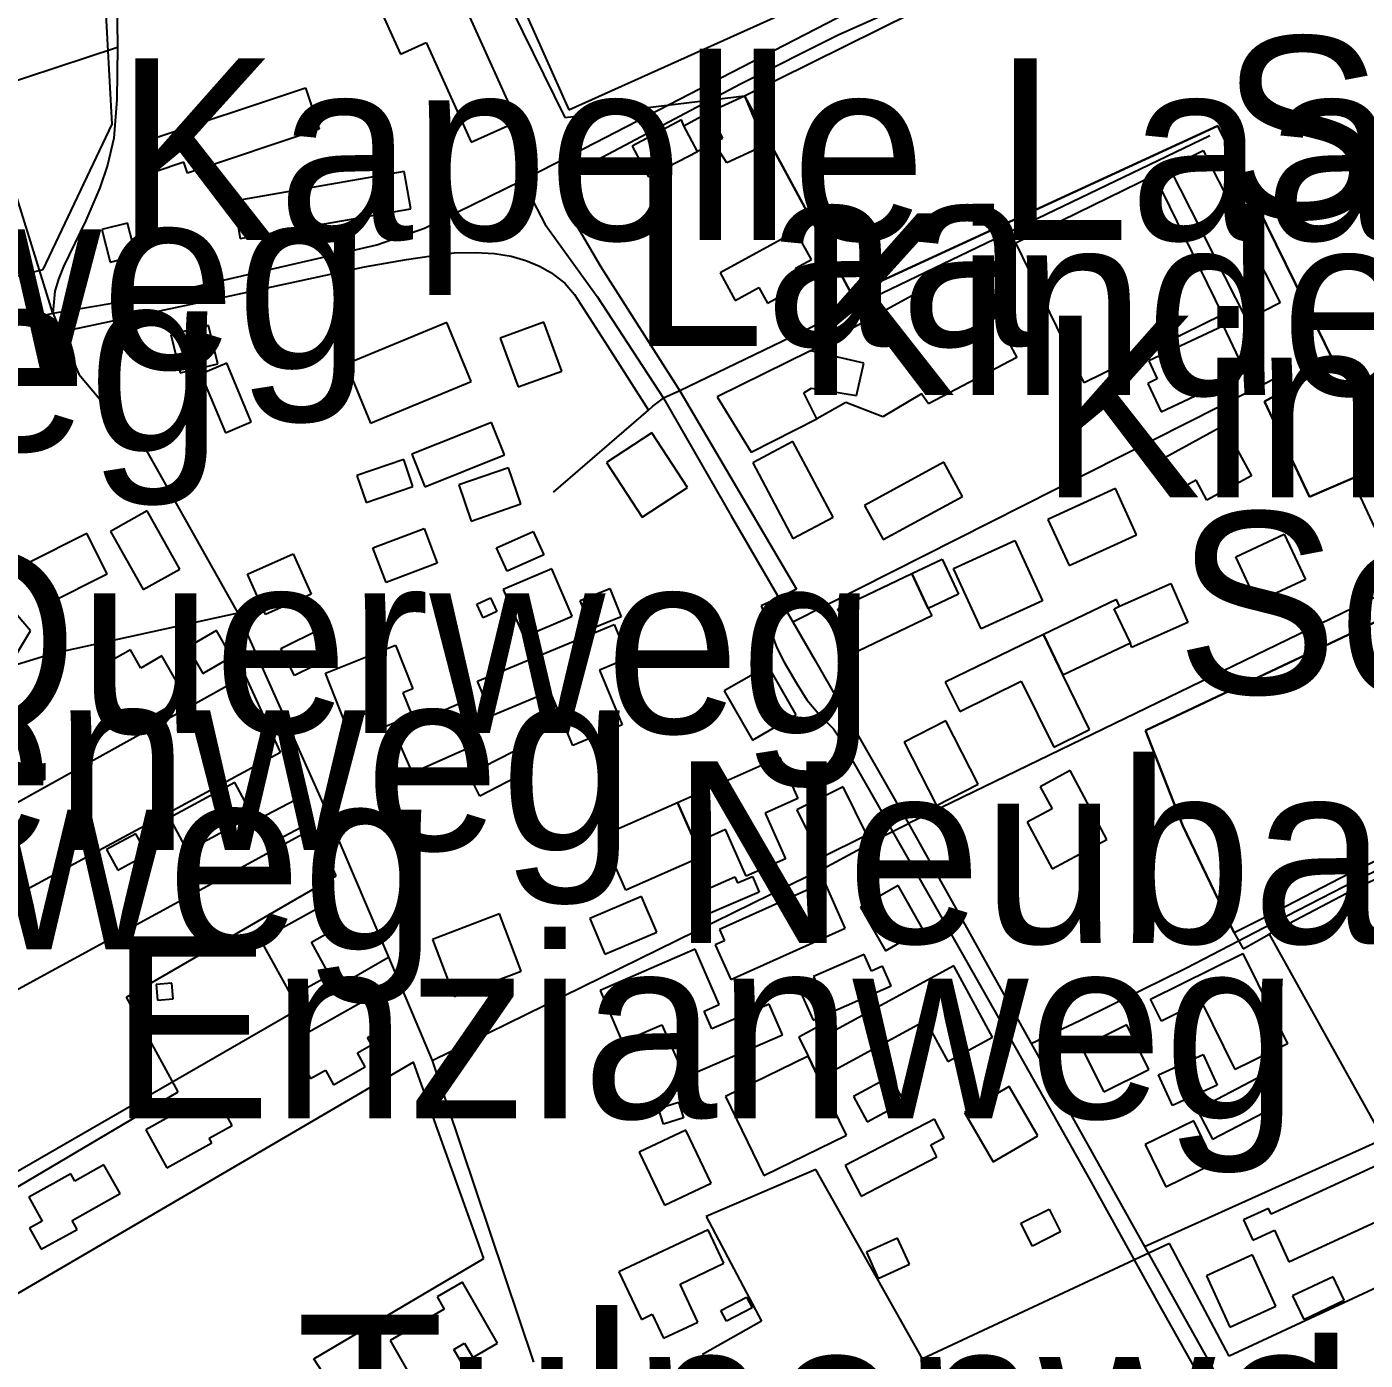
# Model space of a CAD drawing. Extents: x -3657 to 4700, y -7332 to 8131.
# Drawn here: x -1064.4 to -744.7, y -4002.1 to -3683.6 of the extents above; entities that cross this region are included whole.
import ezdxf

# ---------------------------------------------------------------- set-up
doc = ezdxf.new("R2010")
doc.units = 0
for name, color, linetype in [('OSM_BUILDING_CHAPEL', 9, 'CONTINUOUS'), ('OSM_BUILDING_DETACHED', 9, 'CONTINUOUS'), ('OSM_BUILDING_GARAGE', 9, 'CONTINUOUS'), ('OSM_BUILDING_HOUSE', 9, 'CONTINUOUS'), ('OSM_BUILDING_HUT', 9, 'CONTINUOUS'), ('OSM_BUILDING_ROOF', 9, 'CONTINUOUS'), ('OSM_BUILDING_YES', 9, 'CONTINUOUS'), ('OSM_HIGHWAY_FOOTWAY', 8, 'CONTINUOUS'), ('OSM_HIGHWAY_RESIDENTIAL', 8, 'CONTINUOUS'), ('OSM_HIGHWAY_SECONDARY', 8, 'CONTINUOUS'), ('OSM_HIGHWAY_SERVICE', 8, 'CONTINUOUS'), ('OSM_HIGHWAY_TRACK', 8, 'CONTINUOUS'), ('OSM_LABELS', 8, 'CONTINUOUS'), ('OSM_LANDUSE_FARMLAND', 3, 'CONTINUOUS'), ('OSM_LANDUSE_RECREATION_GROUND', 3, 'CONTINUOUS'), ('OSM_LANDUSE_RESIDENTIAL', 3, 'CONTINUOUS'), ('OSM_LEISURE_PITCH', 3, 'CONTINUOUS')]:
    doc.layers.add(name, color=color, linetype=linetype)

msp = doc.modelspace()

# ---------------------------------------------------------------- linework, layer by layer
at = {"layer": 'OSM_BUILDING_CHAPEL'}
for p, q in [((-1040.259465, -3730.50706), (-1046.425632, -3732.074908)), ((-1046.425632, -3732.074908), (-1044.438503, -3739.858553)), ((-1038.272336, -3738.279585), (-1040.259465, -3730.50706)), ((-1044.438503, -3739.858553), (-1038.272336, -3738.279585))]:
    msp.add_line(p, q, dxfattribs=at)
at = {"layer": 'OSM_BUILDING_DETACHED'}
for p, q in [((-843.025547, -3812.980337), (-828.379952, -3806.275283)), ((-828.379952, -3806.275283), (-821.766302, -3820.730623)), ((-836.411897, -3827.435677), (-843.025547, -3812.980337)), ((-821.766302, -3820.730623), (-836.411897, -3827.435677))]:
    msp.add_line(p, q, dxfattribs=at)
at = {"layer": 'OSM_BUILDING_GARAGE'}
for p, q in [((-1019.038142, -3827.835979), (-1025.909664, -3831.77228)), ((-1015.458276, -3834.085134), (-1019.038142, -3827.835979)), ((-1025.909664, -3831.77228), (-1022.322214, -3838.032554)), ((-1022.322214, -3838.032554), (-1015.458276, -3834.085134))]:
    msp.add_line(p, q, dxfattribs=at)
at = {"layer": 'OSM_BUILDING_HOUSE'}
for p, q in [((-901.478991, -3704.042667), (-892.916134, -3700.095247)), ((-892.916134, -3700.095247), (-887.978649, -3711.893029)), ((-907.470715, -3707.26732), (-901.478991, -3704.042667)), ((-901.478991, -3704.042667), (-898.164581, -3710.225105)), ((-898.164581, -3710.225105), (-901.478991, -3704.042667)), ((-907.963705, -3705.866264), (-919.757543, -3712.137658)), ((-907.470715, -3707.26732), (-907.963705, -3705.866264)), ((-904.156306, -3713.438639), (-907.470715, -3707.26732)), ((-904.156306, -3713.438639), (-907.470715, -3707.26732)), ((-898.164581, -3710.225105), (-900.257892, -3711.348174)), ((-900.257892, -3711.348174), (-898.164581, -3710.225105)), ((-919.757543, -3712.137658), (-915.859129, -3719.476523)), ((-915.859129, -3719.476523), (-904.156306, -3713.438639)), ((-900.257892, -3711.348174), (-904.156306, -3713.438639)), ((-897.133094, -3716.162914), (-900.257892, -3711.348174)), ((-887.978649, -3711.893029), (-897.133094, -3716.162914)), ((-1020.941842, -3754.947705), (-1029.959766, -3757.116006)), ((-1018.734763, -3764.132406), (-1020.941842, -3754.947705)), ((-940.842345, -3754.18046), (-951.263395, -3757.972207)), ((-936.602631, -3765.833688), (-940.842345, -3754.18046)), ((-1029.959766, -3757.116006), (-1027.752688, -3766.300707)), ((-951.263395, -3757.972207), (-947.023681, -3769.636555)), ((-1027.752688, -3766.300707), (-1018.734763, -3764.132406)), ((-1016.588361, -3763.976733), (-1022.769697, -3766.556455)), ((-1010.740741, -3777.998413), (-1016.588361, -3763.976733)), ((-1022.769697, -3766.556455), (-1016.922077, -3780.578135)), ((-947.023681, -3769.636555), (-936.602631, -3765.833688)), ((-1016.922077, -3780.578135), (-1010.740741, -3777.998413)), ((-915.047592, -3780.622613), (-925.870618, -3787.672372)), ((-906.545411, -3793.688017), (-915.047592, -3780.622613)), ((-792.596463, -3786.482586), (-778.481781, -3778.787897)), ((-778.481781, -3778.787897), (-771.883299, -3790.885905)), ((-925.870618, -3787.672372), (-917.368437, -3800.737776)), ((-788.599452, -3793.821451), (-792.596463, -3786.482586)), ((-949.329357, -3788.973352), (-961.161117, -3793.043087)), ((-946.371418, -3797.590959), (-949.329357, -3788.973352)), ((-771.883299, -3790.885905), (-782.50913, -3796.69028)), ((-735.462716, -3789.229101), (-746.566367, -3794.49974)), ((-961.161117, -3793.043087), (-958.203177, -3801.660693)), ((-917.368437, -3800.737776), (-906.545411, -3793.688017)), ((-785.1106, -3791.920018), (-788.599452, -3793.821451)), ((-782.50913, -3796.69028), (-785.1106, -3791.920018)), ((-746.566367, -3794.49974), (-741.818494, -3804.518403)), ((-958.203177, -3801.660693), (-946.371418, -3797.590959)), ((-952.135608, -3808.032163), (-943.398309, -3804.129221)), ((-943.398309, -3804.129221), (-940.895436, -3809.733445)), ((-775.622439, -3810.211583), (-764.06372, -3804.79639)), ((-764.06372, -3804.79639), (-758.997299, -3815.626776)), ((-1011.628123, -3814.348035), (-1000.729252, -3809.488816)), ((-1000.729252, -3809.488816), (-996.428863, -3819.129416)), ((-949.632736, -3813.636387), (-952.135608, -3808.032163)), ((-940.895436, -3809.733445), (-949.632736, -3813.636387)), ((-770.556019, -3821.041969), (-775.622439, -3810.211583)), ((-938.991737, -3813.058173), (-950.542871, -3818.039706)), ((-934.114928, -3824.355578), (-938.991737, -3813.058173)), ((-1007.335318, -3823.988635), (-1011.628123, -3814.348035)), ((-758.997299, -3815.626776), (-770.556019, -3821.041969)), ((-996.428863, -3819.129416), (-1007.335318, -3823.988635)), ((-950.542871, -3818.039706), (-945.673647, -3829.34823)), ((-945.673647, -3829.34823), (-934.114928, -3824.355578)), ((-1003.641685, -3832.072506), (-994.054926, -3827.335602)), ((-994.054926, -3827.335602), (-990.854283, -3833.829386)), ((-956.746961, -3839.933987), (-924.073101, -3826.334848)), ((-924.073101, -3826.334848), (-920.720769, -3834.407599)), ((-1000.441043, -3838.55517), (-1003.641685, -3832.072506)), ((-990.854283, -3833.829386), (-1000.441043, -3838.55517)), ((-920.720769, -3834.407599), (-927.60746, -3837.276428)), ((-927.60746, -3837.276428), (-922.161817, -3850.364071)), ((-887.280879, -3836.208957), (-897.785358, -3842.202364)), ((-880.568631, -3847.97338), (-887.280879, -3836.208957)), ((-953.318784, -3848.184651), (-956.746961, -3839.933987)), ((-897.785358, -3842.202364), (-891.065525, -3853.977906)), ((-939.333037, -3842.369156), (-953.318784, -3848.184651)), ((-933.963239, -3855.278887), (-939.333037, -3842.369156)), ((-891.065525, -3853.977906), (-880.568631, -3847.97338)), ((-922.161817, -3850.364071), (-933.963239, -3855.278887)), ((-844.868571, -3849.407795), (-854.789047, -3854.489403)), ((-837.13242, -3864.519185), (-844.868571, -3849.407795)), ((-854.789047, -3854.489403), (-847.052896, -3869.600794)), ((-908.926932, -3868.889146), (-884.565642, -3858.080999)), ((-884.565642, -3858.080999), (-880.196992, -3867.877272)), ((-847.052896, -3869.600794), (-837.13242, -3864.519185)), ((-869.373966, -3865.141877), (-880.439695, -3870.601548)), ((-863.723542, -3876.606074), (-869.373966, -3865.141877)), ((-927.008288, -3876.839583), (-908.926932, -3868.889146)), ((-904.672049, -3878.563105), (-908.926932, -3868.889146)), ((-908.926932, -3868.889146), (-903.223417, -3881.876714)), ((-880.196992, -3867.877272), (-888.04691, -3871.391032)), ((-880.439695, -3870.601548), (-874.789271, -3882.076864)), ((-888.04691, -3871.391032), (-883.170101, -3882.310374)), ((-921.304773, -3889.827151), (-927.008288, -3876.839583)), ((-897.474395, -3875.349571), (-904.672049, -3878.563105)), ((-892.506573, -3886.480184), (-897.474395, -3875.349571)), ((-874.789271, -3882.076864), (-863.723542, -3876.606074)), ((-903.223417, -3881.876714), (-921.304773, -3889.827151)), ((-883.170101, -3882.310374), (-892.506573, -3886.480184)), ((-917.535295, -3891.283804), (-929.905552, -3896.532205)), ((-913.902338, -3899.868053), (-917.535295, -3891.283804)), ((-993.539183, -3893.474344), (-1008.518494, -3901.769486)), ((-990.520567, -3898.945135), (-993.539183, -3893.474344)), ((-951.415084, -3895.486973), (-967.448636, -3901.558216)), ((-946.257651, -3909.13059), (-951.415084, -3895.486973)), ((-929.905552, -3896.532205), (-926.272595, -3905.116453)), ((-996.39094, -3902.192027), (-990.520567, -3898.945135)), ((-1008.518494, -3901.769486), (-1001.146398, -3915.112877)), ((-992.029875, -3910.075747), (-996.39094, -3902.192027)), ((-967.448636, -3901.558216), (-962.291202, -3915.201833)), ((-926.272595, -3905.116453), (-913.902338, -3899.868053)), ((-795.971549, -3915.802286), (-773.908351, -3904.927422)), ((-773.908351, -3904.927422), (-763.28252, -3926.499238)), ((-962.291202, -3915.201833), (-946.257651, -3909.13059)), ((-1001.146398, -3915.112877), (-992.029875, -3910.075747)), ((-982.700987, -3915.657732), (-1001.381516, -3926.154533)), ((-978.79499, -3922.618535), (-982.700987, -3915.657732)), ((-793.377663, -3921.072925), (-795.971549, -3915.802286)), ((-783.76815, -3916.347141), (-793.377663, -3921.072925)), ((-775.74379, -3932.637198), (-783.76815, -3916.347141)), ((-801.621972, -3921.984724), (-812.444999, -3927.377678)), ((-796.343187, -3932.59272), (-801.621972, -3921.984724)), ((-982.989197, -3924.964748), (-978.79499, -3922.618535)), ((-981.988048, -3926.754986), (-982.989197, -3924.964748)), ((-1001.381516, -3926.154533), (-996.572967, -3934.738782)), ((-985.385887, -3928.656419), (-981.988048, -3926.754986)), ((-812.444999, -3927.377678), (-807.166214, -3937.985674)), ((-763.28252, -3926.499238), (-775.74379, -3932.637198)), ((-983.512525, -3932.003386), (-985.385887, -3928.656419)), ((-794.083018, -3933.90482), (-783.419265, -3929.023362)), ((-783.419265, -3929.023362), (-780.082102, -3936.339989)), ((-996.572967, -3934.738782), (-993.038608, -3932.759512)), ((-993.038608, -3932.759512), (-991.081817, -3936.251033)), ((-991.081817, -3936.251033), (-983.512525, -3932.003386)), ((-807.166214, -3937.985674), (-796.343187, -3932.59272)), ((-790.745855, -3941.210326), (-794.083018, -3933.90482)), ((-770.578772, -3934.816618), (-784.845144, -3942.255559)), ((-766.923062, -3941.844137), (-770.578772, -3934.816618)), ((-780.082102, -3936.339989), (-790.745855, -3941.210326)), ((-1024.749241, -3940.832264), (-1035.951491, -3947.04806)), ((-1023.664663, -3942.789294), (-1024.749241, -3940.832264)), ((-1018.598243, -3939.976063), (-1023.664663, -3942.789294)), ((-1015.26108, -3945.991708), (-1018.598243, -3939.976063)), ((-784.845144, -3942.255559), (-781.189433, -3949.283078)), ((-781.189433, -3949.283078), (-766.923062, -3941.844137)), ((-1035.951491, -3947.04806), (-1030.930577, -3956.099327)), ((-1020.759815, -3949.049569), (-1015.26108, -3945.991708)), ((-785.626343, -3944.901998), (-797.245738, -3950.517342)), ((-780.74195, -3955.031856), (-785.626343, -3944.901998)), ((-1030.930577, -3956.099327), (-1020.168227, -3950.11704)), ((-1020.168227, -3950.11704), (-1020.759815, -3949.049569)), ((-797.245738, -3950.517342), (-792.353761, -3960.6472)), ((-1045.932642, -3955.354321), (-1052.902762, -3959.257263)), ((-1042.064567, -3962.270646), (-1045.932642, -3955.354321)), ((-792.353761, -3960.6472), (-780.74195, -3955.031856)), ((-1053.85082, -3957.544861), (-1063.84714, -3963.137966)), ((-1052.902762, -3959.257263), (-1053.85082, -3957.544861)), ((-1063.84714, -3963.137966), (-1060.654081, -3968.864505)), ((-1053.517103, -3968.675473), (-1042.064567, -3962.270646)), ((-1060.654081, -3968.864505), (-1063.672697, -3970.554668)), ((-1052.333927, -3970.799296), (-1053.517103, -3968.675473)), ((-1063.672697, -3970.554668), (-1060.874031, -3975.569559)), ((-1060.874031, -3975.569559), (-1052.333927, -3970.799296)), ((-771.655765, -3976.915017), (-782.622897, -3981.918789)), ((-766.081186, -3989.146459), (-771.655765, -3976.915017)), ((-782.622897, -3981.918789), (-777.048318, -3994.150231)), ((-752.391234, -3982.130059), (-762.031084, -3986.700171)), ((-749.736672, -3987.745403), (-752.391234, -3982.130059)), ((-777.048318, -3994.150231), (-766.081186, -3989.146459)), ((-762.031084, -3986.700171), (-759.368938, -3992.315515)), ((-759.368938, -3992.315515), (-749.736672, -3987.745403))]:
    msp.add_line(p, q, dxfattribs=at)
at = {"layer": 'OSM_BUILDING_HUT'}
for p, q in [((-1029.732232, -3912.010539), (-1033.471372, -3912.366362)), ((-1033.471372, -3912.366362), (-1033.122487, -3916.102512)), ((-1029.383347, -3915.746688), (-1029.732232, -3912.010539)), ((-1033.122487, -3916.102512), (-1029.383347, -3915.746688))]:
    msp.add_line(p, q, dxfattribs=at)
at = {"layer": 'OSM_BUILDING_ROOF'}
for p, q in [((-958.809934, -3862.117375), (-948.199273, -3856.691063)), ((-948.199273, -3856.691063), (-945.537127, -3861.906105)), ((-956.147788, -3867.332417), (-958.809934, -3862.117375)), ((-945.537127, -3861.906105), (-956.147788, -3867.332417)), ((-826.938904, -3969.353762), (-820.219072, -3965.951198)), ((-820.219072, -3965.951198), (-817.465912, -3971.388629)), ((-824.185745, -3974.791194), (-826.938904, -3969.353762)), ((-817.465912, -3971.388629), (-824.185745, -3974.791194)), ((-898.558973, -3990.180572), (-892.438313, -3987.011517)), ((-892.438313, -3987.011517), (-891.133785, -3989.535642)), ((-897.254446, -3992.704697), (-898.558973, -3990.180572)), ((-891.133785, -3989.535642), (-897.254446, -3992.704697))]:
    msp.add_line(p, q, dxfattribs=at)
at = {"layer": 'OSM_BUILDING_YES'}
for p, q in [((-947.243631, -3706.266566), (-964.649969, -3667.637448)), ((-981.798437, -3675.376615), (-975.116526, -3690.210018)), ((-975.116526, -3690.210018), (-968.965528, -3687.430145)), ((-968.965528, -3687.430145), (-958.2411, -3711.22586)), ((-1036.095595, -3710.947872), (-997.816819, -3698.238292)), ((-997.816819, -3698.238292), (-994.540332, -3708.123521)), ((-958.2411, -3711.22586), (-947.243631, -3706.266566)), ((-1033.668568, -3718.264498), (-1036.095595, -3710.947872)), ((-994.540332, -3708.123521), (-1025.977924, -3718.564725)), ((-791.420872, -3717.274864), (-783.411681, -3713.205129)), ((-783.411681, -3713.205129), (-764.981439, -3749.588109)), ((-1026.827384, -3715.996122), (-1033.668568, -3718.264498)), ((-1025.977924, -3718.564725), (-1026.827384, -3715.996122)), ((-772.990631, -3753.646724), (-791.420872, -3717.274864)), ((-974.183637, -3718.23114), (-1014.912195, -3725.24754)), ((-972.651576, -3727.137854), (-974.183637, -3718.23114)), ((-1014.912195, -3725.24754), (-1013.372549, -3734.154253)), ((-1013.372549, -3734.154253), (-972.651576, -3727.137854)), ((-880.65206, -3732.497449), (-898.748585, -3742.404917)), ((-876.966012, -3739.235862), (-880.65206, -3732.497449)), ((-880.765827, -3741.315207), (-876.966012, -3739.235862)), ((-898.748585, -3742.404917), (-895.15355, -3748.976537)), ((-878.793867, -3744.917922), (-880.765827, -3741.315207)), ((-877.208714, -3761.041187), (-839.870411, -3740.614679)), ((-839.870411, -3740.614679), (-827.871793, -3762.597916)), ((-895.15355, -3748.976537), (-889.52588, -3745.896438)), ((-889.52588, -3745.896438), (-887.462906, -3749.665946)), ((-887.462906, -3749.665946), (-878.793867, -3744.917922)), ((-764.981439, -3749.588109), (-772.990631, -3753.646724)), ((-964.043213, -3754.213818), (-988.101124, -3764.165764)), ((-958.225931, -3768.313335), (-964.043213, -3754.213818)), ((-778.519703, -3755.014422), (-796.396278, -3763.431878)), ((-773.316763, -3766.078317), (-778.519703, -3755.014422)), ((-877.208714, -3761.041187), (-899.45394, -3772.005007)), ((-864.421312, -3763.943374), (-877.208714, -3761.041187)), ((-864.421312, -3763.943374), (-877.208714, -3761.041187)), ((-988.101124, -3764.165764), (-982.276258, -3778.254161)), ((-866.226414, -3771.660302), (-864.421312, -3763.943374)), ((-866.226414, -3771.660302), (-864.421312, -3763.943374)), ((-827.871793, -3762.597916), (-849.024856, -3773.695169)), ((-796.396278, -3763.431878), (-794.378812, -3767.712882)), ((-982.276258, -3778.254161), (-958.225931, -3768.313335)), ((-794.378812, -3767.712882), (-796.646566, -3768.780354)), ((-793.453507, -3775.563244), (-773.316763, -3766.078317)), ((-878.74836, -3771.070969), (-876.973596, -3769.970139)), ((-878.74836, -3771.070969), (-876.973596, -3769.970139)), ((-875.6539, -3777.264527), (-878.74836, -3771.070969)), ((-875.6539, -3777.264527), (-878.74836, -3771.070969)), ((-876.973596, -3769.970139), (-866.226414, -3771.660302)), ((-876.973596, -3769.970139), (-866.226414, -3771.660302)), ((-850.655515, -3771.248881), (-859.908558, -3776.75303)), ((-849.024856, -3773.695169), (-850.655515, -3771.248881)), ((-796.646566, -3768.780354), (-793.453507, -3775.563244)), ((-899.45394, -3772.005007), (-891.34615, -3785.226083)), ((-868.759624, -3773.394943), (-875.6539, -3777.264527)), ((-859.908558, -3776.75303), (-868.759624, -3773.394943)), ((-953.364291, -3778.120727), (-972.363367, -3785.715341)), ((-950.269831, -3785.882133), (-953.364291, -3778.120727)), ((-891.34615, -3785.226083), (-875.6539, -3777.264527)), ((-881.372584, -3782.690839), (-890.966927, -3787.794686)), ((-871.770656, -3800.748895), (-881.372584, -3782.690839)), ((-974.327742, -3787.005202), (-985.499654, -3790.819188)), ((-972.143417, -3793.432269), (-974.327742, -3787.005202)), ((-972.363367, -3785.715341), (-969.268906, -3793.465627)), ((-969.268906, -3793.465627), (-950.269831, -3785.882133)), ((-890.966927, -3787.794686), (-881.364999, -3805.852742)), ((-845.323639, -3787.627894), (-864.262039, -3797.924544)), ((-840.879144, -3795.81184), (-845.323639, -3787.627894)), ((-1043.551121, -3791.964496), (-1041.192354, -3790.485603)), ((-1041.192354, -3790.485603), (-1039.258316, -3793.565703)), ((-985.499654, -3790.819188), (-983.315329, -3797.246255)), ((-1041.617083, -3795.044595), (-1043.551121, -3791.964496)), ((-1039.258316, -3793.565703), (-1041.617083, -3795.044595)), ((-983.315329, -3797.246255), (-972.143417, -3793.432269)), ((-804.375132, -3793.921527), (-820.461774, -3801.30487)), ((-799.331465, -3804.929824), (-804.375132, -3793.921527)), ((-859.817544, -3806.108491), (-840.879144, -3795.81184)), ((-1035.617774, -3799.258883), (-1044.332321, -3804.162579)), ((-1027.813364, -3813.13601), (-1035.617774, -3799.258883)), ((-864.262039, -3797.924544), (-859.817544, -3806.108491)), ((-981.699839, -3808.076641), (-969.466102, -3803.428693)), ((-969.466102, -3803.428693), (-966.33372, -3811.690476)), ((-881.364999, -3805.852742), (-871.770656, -3800.748895)), ((-820.461774, -3801.30487), (-815.418108, -3812.313167)), ((-1049.997913, -3804.629598), (-1064.059505, -3811.690476)), ((-1045.159027, -3814.270198), (-1049.997913, -3804.629598)), ((-1044.332321, -3804.162579), (-1036.52791, -3818.039706)), ((-815.418108, -3812.313167), (-799.331465, -3804.929824)), ((-978.559872, -3816.338424), (-981.699839, -3808.076641)), ((-1064.059505, -3811.690476), (-1059.228203, -3821.331076)), ((-1036.52791, -3818.039706), (-1027.813364, -3813.13601)), ((-966.33372, -3811.690476), (-978.559872, -3816.338424)), ((-853.014283, -3814.22572), (-845.763537, -3810.767558)), ((-845.763537, -3810.767558), (-841.804449, -3819.107177)), ((-1059.228203, -3821.331076), (-1045.159027, -3814.270198)), ((-870.617817, -3822.598698), (-853.014283, -3814.22572)), ((-853.014283, -3814.22572), (-849.055194, -3822.55422)), ((-849.055194, -3822.55422), (-853.014283, -3814.22572)), ((-803.35123, -3821.998246), (-791.155416, -3816.594172)), ((-791.155416, -3816.594172), (-787.037053, -3825.856709)), ((-932.203644, -3820.608309), (-925.14251, -3817.750599)), ((-925.14251, -3817.750599), (-922.40452, -3824.53349)), ((-841.804449, -3819.107177), (-849.055194, -3822.55422)), ((-956.860728, -3821.486749), (-953.629747, -3819.963378)), ((-955.328666, -3824.766999), (-956.860728, -3821.486749)), ((-953.629747, -3819.963378), (-952.097686, -3823.243629)), ((-929.465653, -3827.391199), (-932.203644, -3820.608309)), ((-865.809269, -3832.706317), (-870.617817, -3822.598698)), ((-849.055194, -3822.55422), (-848.213319, -3824.333339)), ((-804.102091, -3820.430397), (-821.516015, -3828.725539)), ((-804.625419, -3822.598698), (-803.35123, -3821.998246)), ((-804.625419, -3822.598698), (-803.35123, -3821.998246)), ((-800.757344, -3830.727047), (-804.625419, -3822.598698)), ((-800.757344, -3830.727047), (-804.625419, -3822.598698)), ((-803.35123, -3821.998246), (-804.102091, -3820.430397)), ((-952.097686, -3823.243629), (-955.328666, -3824.766999)), ((-922.40452, -3824.53349), (-929.465653, -3827.391199)), ((-848.213319, -3824.333339), (-865.809269, -3832.706317)), ((-787.037053, -3825.856709), (-800.514641, -3831.861236)), ((-821.516015, -3828.725539), (-844.989922, -3840.123019)), ((-816.904662, -3838.421736), (-821.516015, -3828.725539)), ((-821.516015, -3828.725539), (-816.904662, -3838.421736)), ((-1039.614786, -3832.41721), (-1047.639146, -3836.987322)), ((-1037.142251, -3836.764932), (-1039.614786, -3832.41721)), ((-993.046193, -3838.010315), (-976.276949, -3831.294141)), ((-976.276949, -3831.294141), (-972.113079, -3841.701987)), ((-816.904662, -3838.421736), (-800.757344, -3830.727047)), ((-800.514641, -3831.861236), (-800.757344, -3830.727047)), ((-1032.060662, -3833.862744), (-1037.142251, -3836.764932)), ((-1026.470914, -3843.681256), (-1032.060662, -3833.862744)), ((-1047.639146, -3836.987322), (-1039.569279, -3851.153555)), ((-988.374165, -3849.685782), (-993.046193, -3838.010315)), ((-810.518546, -3851.409304), (-816.904662, -3838.421736)), ((-972.113079, -3841.701987), (-974.532523, -3842.669382)), ((-844.989922, -3840.123019), (-841.538993, -3847.128299)), ((-841.538993, -3847.128299), (-826.847891, -3839.87839)), ((-826.847891, -3839.87839), (-819.073818, -3855.64583)), ((-1039.569279, -3851.153555), (-1026.470914, -3843.681256)), ((-959.538042, -3844.648652), (-976.633418, -3852.020876)), ((-974.532523, -3842.669382), (-972.325444, -3848.173531)), ((-957.194444, -3850.008248), (-959.538042, -3844.648652)), ((-980.327051, -3846.461129), (-988.374165, -3849.685782)), ((-978.635716, -3850.697656), (-980.327051, -3846.461129)), ((-972.325444, -3848.173531), (-978.635716, -3850.697656)), ((-960.21306, -3851.020121), (-957.194444, -3850.008248)), ((-957.861876, -3855.378963), (-960.21306, -3851.020121)), ((-819.073818, -3855.64583), (-810.518546, -3851.409304)), ((-976.633418, -3852.020876), (-972.272353, -3861.750432)), ((-972.272353, -3861.750432), (-957.861876, -3855.378963)), ((-815.190574, -3861.261174), (-822.342721, -3865.097399)), ((-806.385014, -3877.673545), (-815.190574, -3861.261174)), ((-1014.684661, -3864.118884), (-1030.278314, -3872.569698)), ((-1010.429778, -3871.991485), (-1014.684661, -3864.118884)), ((-822.342721, -3865.097399), (-819.498548, -3870.401397)), ((-1000.274184, -3868.299813), (-1008.746028, -3872.780969)), ((-997.293491, -3873.937396), (-1000.274184, -3868.299813)), ((-819.498548, -3870.401397), (-825.406843, -3873.570453)), ((-1030.278314, -3872.569698), (-1026.023431, -3880.431179)), ((-1026.023431, -3880.431179), (-1010.429778, -3871.991485)), ((-1008.746028, -3872.780969), (-1005.772919, -3878.418551)), ((-1005.772919, -3878.418551), (-997.293491, -3873.937396)), ((-825.406843, -3873.570453), (-819.445457, -3884.678826)), ((-1038.287505, -3876.316967), (-1045.287963, -3880.119834)), ((-1035.625359, -3881.231783), (-1038.287505, -3876.316967)), ((-1045.287963, -3880.119834), (-1042.625817, -3885.02353)), ((-819.445457, -3884.678826), (-806.385014, -3877.673545)), ((-1042.625817, -3885.02353), (-1035.625359, -3881.231783)), ((-903.405444, -3890.171855), (-895.244563, -3886.635856)), ((-895.244563, -3886.635856), (-894.630222, -3888.048032)), ((-894.630222, -3888.048032), (-891.065525, -3886.502422)), ((-891.065525, -3886.502422), (-889.442451, -3890.249692)), ((-873.780538, -3887.925718), (-898.953365, -3899.189764)), ((-868.873391, -3898.911776), (-873.780538, -3887.925718)), ((-856.268016, -3888.715202), (-865.248019, -3893.841288)), ((-850.314214, -3899.156405), (-856.268016, -3888.715202)), ((-901.168028, -3895.3313), (-903.405444, -3890.171855)), ((-889.442451, -3890.249692), (-901.168028, -3895.3313)), ((-865.248019, -3893.841288), (-859.294217, -3904.282491)), ((-898.953365, -3899.189764), (-897.732267, -3901.914039)), ((-896.222959, -3911.143218), (-868.873391, -3898.911776)), ((-859.294217, -3904.282491), (-850.314214, -3899.156405)), ((-897.732267, -3901.914039), (-899.909007, -3902.892555)), ((-899.909007, -3902.892555), (-896.222959, -3911.143218)), ((-904.702387, -3903.904429), (-927.448186, -3913.789657)), ((-898.96095, -3917.125505), (-904.702387, -3903.904429)), ((-864.38339, -3905.138692), (-876.442684, -3910.45381)), ((-862.616211, -3909.152829), (-864.38339, -3905.138692)), ((-842.949702, -3907.907446), (-872.074034, -3923.719364)), ((-859.961649, -3907.985282), (-862.616211, -3909.152829)), ((-857.90626, -3912.655469), (-859.961649, -3907.985282)), ((-833.742166, -3924.875792), (-842.949702, -3907.907446)), ((-875.820758, -3911.877105), (-879.772262, -3913.622865)), ((-876.442684, -3910.45381), (-875.820758, -3911.877105)), ((-927.448186, -3913.789657), (-922.131479, -3926.043338)), ((-879.772262, -3913.622865), (-876.579204, -3920.883894)), ((-876.579204, -3920.883894), (-857.90626, -3912.655469)), ((-902.571153, -3918.693354), (-898.96095, -3917.125505)), ((-900.743298, -3922.918761), (-902.571153, -3918.693354)), ((-887.083683, -3916.992071), (-900.743298, -3922.918761)), ((-883.88304, -3924.364295), (-887.083683, -3916.992071)), ((-922.131479, -3926.043338), (-912.658487, -3921.929126)), ((-912.658487, -3921.929126), (-907.197675, -3934.494153)), ((-873.386146, -3921.295315), (-879.977043, -3924.875792)), ((-875.16091, -3934.738782), (-849.707457, -3920.917252)), ((-872.074034, -3923.719364), (-873.386146, -3921.295315)), ((-849.707457, -3920.917252), (-844.421088, -3930.680167)), ((-907.197675, -3934.494153), (-883.88304, -3924.364295)), ((-879.977043, -3924.875792), (-877.732042, -3929.457023)), ((-844.421088, -3930.680167), (-833.742166, -3924.875792)), ((-877.732042, -3929.457023), (-897.497148, -3939.097623)), ((-877.732042, -3929.457023), (-875.16091, -3934.738782)), ((-875.16091, -3934.738782), (-877.732042, -3929.457023)), ((-868.547259, -3948.304563), (-875.16091, -3934.738782)), ((-858.111041, -3934.282882), (-866.893847, -3939.042025)), ((-854.826969, -3940.354125), (-858.111041, -3934.282882)), ((-829.745155, -3936.662454), (-840.416492, -3942.900489)), ((-822.858464, -3948.460236), (-829.745155, -3936.662454)), ((-913.500362, -3941.966452), (-908.706982, -3940.443081)), ((-908.706982, -3940.443081), (-907.531391, -3944.134753)), ((-897.497148, -3939.097623), (-888.304781, -3957.956282)), ((-866.893847, -3939.042025), (-863.609775, -3945.102149)), ((-863.609775, -3945.102149), (-854.826969, -3940.354125)), ((-912.32477, -3945.658123), (-913.500362, -3941.966452)), ((-907.531391, -3944.134753), (-912.32477, -3945.658123)), ((-840.416492, -3942.900489), (-833.537386, -3954.698271)), ((-906.954972, -3947.081419), (-918.066208, -3952.352058)), ((-900.940494, -3959.76876), (-906.954972, -3947.081419)), ((-847.55347, -3944.512816), (-868.88856, -3955.565591)), ((-845.247794, -3948.960613), (-847.55347, -3944.512816)), ((-888.304781, -3957.956282), (-868.547259, -3948.304563)), ((-848.47119, -3950.639656), (-845.247794, -3948.960613)), ((-847.007389, -3953.475127), (-848.47119, -3950.639656)), ((-833.537386, -3954.698271), (-822.858464, -3948.460236)), ((-918.066208, -3952.352058), (-912.05173, -3965.050519)), ((-865.119083, -3962.859979), (-847.007389, -3953.475127)), ((-868.88856, -3955.565591), (-865.119083, -3962.859979)), ((-739.869288, -3954.575957), (-767.173349, -3967.152103)), ((-912.05173, -3965.050519), (-900.940494, -3959.76876)), ((-767.802859, -3965.784405), (-773.749077, -3968.5198)), ((-767.173349, -3967.152103), (-767.802859, -3965.784405)), ((-762.941219, -3978.538463), (-734.802868, -3965.584254)), ((-773.749077, -3968.5198), (-771.52683, -3973.35678)), ((-901.63068, -3970.888252), (-922.927847, -3980.929154)), ((-897.853618, -3978.905407), (-901.63068, -3970.888252)), ((-856.381783, -3972.867522), (-863.829724, -3976.236728)), ((-853.545195, -3979.150035), (-856.381783, -3972.867522)), ((-771.52683, -3973.35678), (-766.407318, -3970.999447)), ((-766.407318, -3970.999447), (-762.941219, -3978.538463)), ((-863.829724, -3976.236728), (-860.985551, -3982.519242)), ((-908.342928, -3983.853581), (-897.853618, -3978.905407)), ((-860.985551, -3982.519242), (-853.545195, -3979.150035)), ((-922.927847, -3980.929154), (-917.580802, -3992.293276)), ((-960.296489, -3983.419921), (-966.348889, -3986.911441)), ((-951.908074, -3997.953097), (-960.296489, -3983.419921)), ((-904.072876, -3992.927087), (-908.342928, -3983.853581)), ((-966.348889, -3986.911441), (-964.6348, -3989.891465)), ((-964.6348, -3989.891465), (-977.604229, -3997.374884)), ((-917.580802, -3992.293276), (-914.964163, -3991.059012)), ((-914.964163, -3991.059012), (-912.264095, -3996.785551)), ((-912.264095, -3996.785551), (-904.072876, -3992.927087)), ((-977.604229, -3997.374884), (-971.19536, -4008.494377)), ((-962.336709, -3999.465348), (-959.795914, -3997.997575)), ((-959.795914, -3997.997575), (-957.846708, -4001.389021)), ((-957.846708, -4001.389021), (-951.908074, -3997.953097)), ((-960.645374, -4002.400895), (-962.336709, -3999.465348))]:
    msp.add_line(p, q, dxfattribs=at)
at = {"layer": 'OSM_HIGHWAY_FOOTWAY'}
for p, q in [((-853.19631, -3677.922979), (-870.58748, -3685.673265)), ((-1074.617075, -3699.005537), (-1042.663739, -3688.508736)), ((-870.58748, -3685.673265), (-893.87936, -3697.370972)), ((-893.87936, -3697.370972), (-929.480822, -3716.207392)), ((-1058.158794, -3751.98992), (-1074.617075, -3699.005537)), ((-929.480822, -3716.207392), (-933.955654, -3719.254133)), ((-933.955654, -3719.254133), (-936.496449, -3723.93544)), ((-936.496449, -3723.93544), (-934.365215, -3728.828017)), ((-934.365215, -3728.828017), (-927.243406, -3740.937144)), ((-983.72489, -3740.937144), (-973.690647, -3739.213623)), ((-973.690647, -3739.213623), (-967.721676, -3738.301824)), ((-967.721676, -3738.301824), (-962.313955, -3737.601296)), ((-962.313955, -3737.601296), (-957.148937, -3737.501221)), ((-957.148937, -3737.501221), (-952.681689, -3737.790328)), ((-952.681689, -3737.790328), (-948.65434, -3738.379661)), ((-948.65434, -3738.379661), (-945.150319, -3739.458251)), ((-945.150319, -3739.458251), (-941.911754, -3740.825949)), ((-995.89795, -3743.572464), (-983.72489, -3740.937144)), ((-941.911754, -3740.825949), (-939.211686, -3742.282603)), ((-939.211686, -3742.282603), (-935.844185, -3744.873444)), ((-927.243406, -3740.937144), (-908.403604, -3770.60395)), ((-1019.811757, -3748.765267), (-995.89795, -3743.572464)), ((-935.844185, -3744.873444), (-933.546093, -3747.564362)), ((-1056.239925, -3756.515553), (-1019.811757, -3748.765267)), ((-933.546093, -3747.564362), (-925.658254, -3759.795804)), ((-925.658254, -3759.795804), (-915.859129, -3775.162942)), ((-908.403604, -3770.60395), (-880.515539, -3817.906272)), ((-880.515539, -3817.906272), (-884.724916, -3819.996737)), ((-884.724916, -3819.996737), (-888.941876, -3821.887051)), ((-888.941876, -3821.887051), (-886.90924, -3827.38008)), ((-886.90924, -3827.38008), (-885.255828, -3831.927952)), ((-885.255828, -3831.927952), (-883.481064, -3835.374995)), ((-883.481064, -3835.374995), (-880.507955, -3840.401006)), ((-880.507955, -3840.401006), (-878.020252, -3844.337306)), ((-878.020252, -3844.337306), (-874.895454, -3848.095695)), ((-874.895454, -3848.095695), (-871.679642, -3851.309228)), ((-871.679642, -3851.309228), (-870.23101, -3853.433051)), ((-870.23101, -3853.433051), (-859.574842, -3872.124918)), ((-859.574842, -3872.124918), (-857.618051, -3875.794351)), ((-857.618051, -3875.794351), (-843.806746, -3899.912531)), ((-843.806746, -3899.912531), (-828.243432, -3927.488872)), ((-828.243432, -3927.488872), (-810.548883, -3958.834722)), ((-810.548883, -3958.834722), (-794.075433, -3988.557126)), ((-794.075433, -3988.557126), (-772.914786, -4026.118772))]:
    msp.add_line(p, q, dxfattribs=at)
at = {"layer": 'OSM_HIGHWAY_RESIDENTIAL'}
for p, q in [((-1043.096053, -3660.787841), (-1042.663739, -3688.508736)), ((-1042.663739, -3688.508736), (-1042.876104, -3701.007046)), ((-1042.876104, -3701.007046), (-1043.596628, -3710.258464)), ((-1043.596628, -3710.258464), (-1045.037675, -3716.652172)), ((-1045.037675, -3716.652172), (-1046.926206, -3722.134082)), ((-1046.926206, -3722.134082), (-1050.278538, -3729.928846)), ((-1050.278538, -3729.928846), (-1055.617999, -3740.881547)), ((-1055.617999, -3740.881547), (-1056.808759, -3743.917168)), ((-1056.808759, -3743.917168), (-1057.620297, -3746.7304)), ((-1057.620297, -3746.7304), (-1058.158794, -3751.98992)), ((-1058.158794, -3751.98992), (-1056.808759, -3755.170095)), ((-1056.808759, -3755.170095), (-1056.239925, -3756.515553)), ((-1056.239925, -3756.515553), (-1051.954704, -3766.600933)), ((-1051.954704, -3766.600933), (-1043.156729, -3777.008778)), ((-1043.156729, -3777.008778), (-1035.549514, -3785.259442)), ((-1035.549514, -3785.259442), (-1013.91863, -3823.65505)), ((-1013.91863, -3823.65505), (-1057.954013, -3833.317889)), ((-1013.91863, -3823.65505), (-993.948744, -3868.344291)), ((-1057.954013, -3833.317889), (-1066.569961, -3835.93097)), ((-993.948744, -3868.344291), (-977.991037, -3905.828101)), ((-857.618051, -3875.794351), (-853.780313, -3873.870679)), ((-873.181365, -3884.122851), (-859.006007, -3876.48376)), ((-859.006007, -3876.48376), (-857.618051, -3875.794351)), ((-967.501727, -3930.468896), (-873.181365, -3884.122851)), ((-797.442934, -3974.913509), (-611.434019, -3890.983578)), ((-1111.303114, -3982.697154), (-977.991037, -3905.828101)), ((-977.991037, -3905.828101), (-967.501727, -3930.468896)), ((-967.501727, -3930.468896), (-943.307295, -4002.48985))]:
    msp.add_line(p, q, dxfattribs=at)
at = {"layer": 'OSM_HIGHWAY_SECONDARY'}
for p, q in [((-946.295573, -3720.399441), (-851.49739, -3671.507032)), ((-969.337167, -3731.719085), (-946.295573, -3720.399441)), ((-946.295573, -3720.399441), (-944.414626, -3723.390585)), ((-944.414626, -3723.390585), (-940.569305, -3730.885123)), ((-980.713859, -3735.677624), (-969.337167, -3731.719085)), ((-940.569305, -3730.885123), (-928.145957, -3748.075858)), ((-1033.987115, -3747.942424), (-980.713859, -3735.677624)), ((-1058.158794, -3751.98992), (-1033.987115, -3747.942424)), ((-928.145957, -3748.075858), (-912.248926, -3772.305233)), ((-1070.893104, -3755.158975), (-1058.158794, -3751.98992)), ((-912.248926, -3772.305233), (-896.116777, -3800.393071)), ((-896.116777, -3800.393071), (-884.724916, -3819.996737)), ((-884.724916, -3819.996737), (-881.410506, -3825.701037)), ((-881.410506, -3825.701037), (-876.101383, -3834.952454)), ((-876.101383, -3834.952454), (-853.780313, -3873.870679)), ((-853.780313, -3873.870679), (-824.46637, -3926.45476)), ((-824.46637, -3926.45476), (-797.442934, -3974.913509)), ((-797.442934, -3974.913509), (-765.694379, -4031.478368))]:
    msp.add_line(p, q, dxfattribs=at)
at = {"layer": 'OSM_HIGHWAY_SERVICE'}
for p, q in [((-868.243881, -3751.222675), (-908.403604, -3770.60395)), ((-881.410506, -3825.701037), (-763.836186, -3766.356304)), ((-908.403604, -3770.60395), (-912.248926, -3772.305233)), ((-915.859129, -3775.162942), (-914.812474, -3774.262264)), ((-914.812474, -3774.262264), (-912.248926, -3772.305233)), ((-938.597345, -3794.766608), (-915.859129, -3775.162942)), ((-726.020061, -3811.979583), (-853.780313, -3873.870679))]:
    msp.add_line(p, q, dxfattribs=at)
at = {"layer": 'OSM_HIGHWAY_TRACK'}
for p, q in [((-781.788606, -3709.69137), (-868.243881, -3751.222675)), ((-749.842855, -3888.915352), (-722.37952, -3875.271735)), ((-768.99362, -3898.83394), (-749.842855, -3888.915352)), ((-787.370769, -3908.352226), (-768.99362, -3898.83394)), ((-798.019353, -3913.611746), (-787.370769, -3908.352226)), ((-812.70287, -3920.872774), (-798.019353, -3913.611746)), ((-824.46637, -3926.45476), (-812.70287, -3920.872774))]:
    msp.add_line(p, q, dxfattribs=at)
at = {"layer": 'OSM_LANDUSE_FARMLAND'}
for p, q in [((-892.916134, -3700.095247), (-802.812733, -3655.428245)), ((-867.280654, -3747.59772), (-892.916134, -3700.095247)), ((-779.937997, -3707.289559), (-867.280654, -3747.59772)), ((-752.019595, -3763.965613), (-779.937997, -3707.289559)), ((-768.77367, -3773.139195), (-752.019595, -3763.965613)), ((-758.003735, -3795.889677), (-768.77367, -3773.139195)), ((-721.712087, -3780.222312), (-758.003735, -3795.889677)), ((-797.192647, -3851.665052), (-706.353553, -3808.75493)), ((-788.27332, -3874.426653), (-797.192647, -3851.665052)), ((-723.282071, -3873.40366), (-750.775743, -3887.058397)), ((-775.994077, -3900.012606), (-788.27332, -3874.426653)), ((-721.567983, -3876.939659), (-749.000979, -3890.561037)), ((-750.775743, -3887.058397), (-769.941677, -3896.988104)), ((-749.000979, -3890.561037), (-767.673923, -3900.290593)), ((-769.941677, -3896.988104), (-775.994077, -3900.012606)), ((-767.673923, -3900.290593), (-749.584983, -3932.748392)), ((-749.584983, -3932.748392), (-741.621298, -3947.036941))]:
    msp.add_line(p, q, dxfattribs=at)
at = {"layer": 'OSM_LANDUSE_RECREATION_GROUND'}
for p, q in [((-1043.968266, -3706.911496), (-1046.228436, -3665.480267)), ((-1060.449301, -3741.626553), (-1043.968266, -3706.911496)), ((-1076.566281, -3745.585092), (-1060.449301, -3741.626553))]:
    msp.add_line(p, q, dxfattribs=at)
at = {"layer": 'OSM_LANDUSE_RESIDENTIAL'}
for p, q in [((-948.487482, -3679.624261), (-935.866939, -3705.31029)), ((-935.866939, -3705.31029), (-892.916134, -3700.095247)), ((-892.916134, -3700.095247), (-867.280654, -3747.59772)), ((-867.280654, -3747.59772), (-779.937997, -3707.289559)), ((-779.937997, -3707.289559), (-752.019595, -3763.965613)), ((-752.019595, -3763.965613), (-768.77367, -3773.139195)), ((-768.77367, -3773.139195), (-758.003735, -3795.889677)), ((-758.003735, -3795.889677), (-721.712087, -3780.222312)), ((-706.353553, -3808.75493), (-797.192647, -3851.665052)), ((-1063.429994, -3827.913816), (-1073.615926, -3816.049317)), ((-1072.447919, -3842.791697), (-1063.429994, -3827.913816)), ((-1012.143866, -3838.610768), (-1149.445371, -3915.001682)), ((-1003.793375, -3856.835616), (-1012.143866, -3838.610768)), ((-797.192647, -3851.665052), (-788.27332, -3874.426653)), ((-1097.453888, -3907.484905), (-1003.793375, -3856.835616)), ((-995.609741, -3874.882553), (-1105.887809, -3934.961172)), ((-990.429554, -3886.413467), (-995.609741, -3874.882553)), ((-788.27332, -3874.426653), (-775.994077, -3900.012606)), ((-1040.54009, -3915.335267), (-990.429554, -3886.413467)), ((-775.994077, -3900.012606), (-773.832506, -3903.837712)), ((-773.832506, -3903.837712), (-767.673923, -3900.290593)), ((-767.673923, -3900.290593), (-749.584983, -3932.748392)), ((-1028.21534, -3937.941196), (-1040.54009, -3915.335267)), ((-971.968975, -3930.891437), (-1095.193718, -4002.867913)), ((-955.169393, -3977.782338), (-971.968975, -3930.891437)), ((-749.584983, -3932.748392), (-741.621298, -3947.036941)), ((-1103.953771, -3982.786109), (-1028.21534, -3937.941196)), ((-875.889018, -3956.510748), (-902.131254, -3967.696958)), ((-850.458319, -4001.700366), (-875.889018, -3956.510748)), ((-902.131254, -3967.696958), (-888.903954, -3992.738055)), ((-791.458794, -3974.212981), (-850.458319, -4001.700366)), ((-777.22276, -4001.088794), (-791.458794, -3974.212981)), ((-995.76143, -4001.689247), (-955.169393, -3977.782338)), ((-729.372393, -3978.849809), (-777.22276, -4001.088794)), ((-888.903954, -3992.738055), (-902.942792, -4000.677373)), ((-983.398758, -4020.736938), (-995.76143, -4001.689247)), ((-902.942792, -4000.677373), (-892.976809, -4020.225441))]:
    msp.add_line(p, q, dxfattribs=at)
at = {"layer": 'OSM_LEISURE_PITCH'}
for p, q in [((-934.858205, -3703.486693), (-880.523124, -3679.00157)), ((-944.877279, -3681.214349), (-934.858205, -3703.486693)), ((-828.106911, -3735.266203), (-795.091751, -3719.09846)), ((-795.091751, -3719.09846), (-778.777575, -3752.456938)), ((-811.792735, -3768.624681), (-828.106911, -3735.266203)), ((-778.777575, -3752.456938), (-811.792735, -3768.624681))]:
    msp.add_line(p, q, dxfattribs=at)

# ---------------------------------------------------------------- texts
at = {"layer": 'OSM_LABELS'}
for s, p in [('Stockhalle', (-779.243261, -3729.383991)), ('Kapelle Laa', (-1043.164313, -3734.559003)), ('Laa', (-920.410244, -3759.866204)), ('Rebenweg', (-1259.700685, -3765.316632)), ('Kindergarten Zettling', (-881.054036, -3771.576288)), ('Rebenweg', (-1295.056626, -3784.89306)), ('Kindergartenweg', (-822.623346, -3796.02867)), ('Schlarweg', (-789.900187, -3842.925131)), ('Querweg', (-1097.252038, -3852.283462)), ('Blütenweg', (-1190.150161, -3880.238418)), ('Blütenweg', (-1237.500967, -3903.909988)), ('Neubauerweg', (-910.493543, -3902.456876)), ('Enzianweg', (-1044.647076, -3944.262627)), ('Tulpenweg', (-1000.092321, -4034.590238)), ('Laa', (-761.572502, -4038.878454))]:
    msp.add_text(s, height=43.418293, dxfattribs=at).set_placement(p)

doc.saveas('drawing.dxf')
